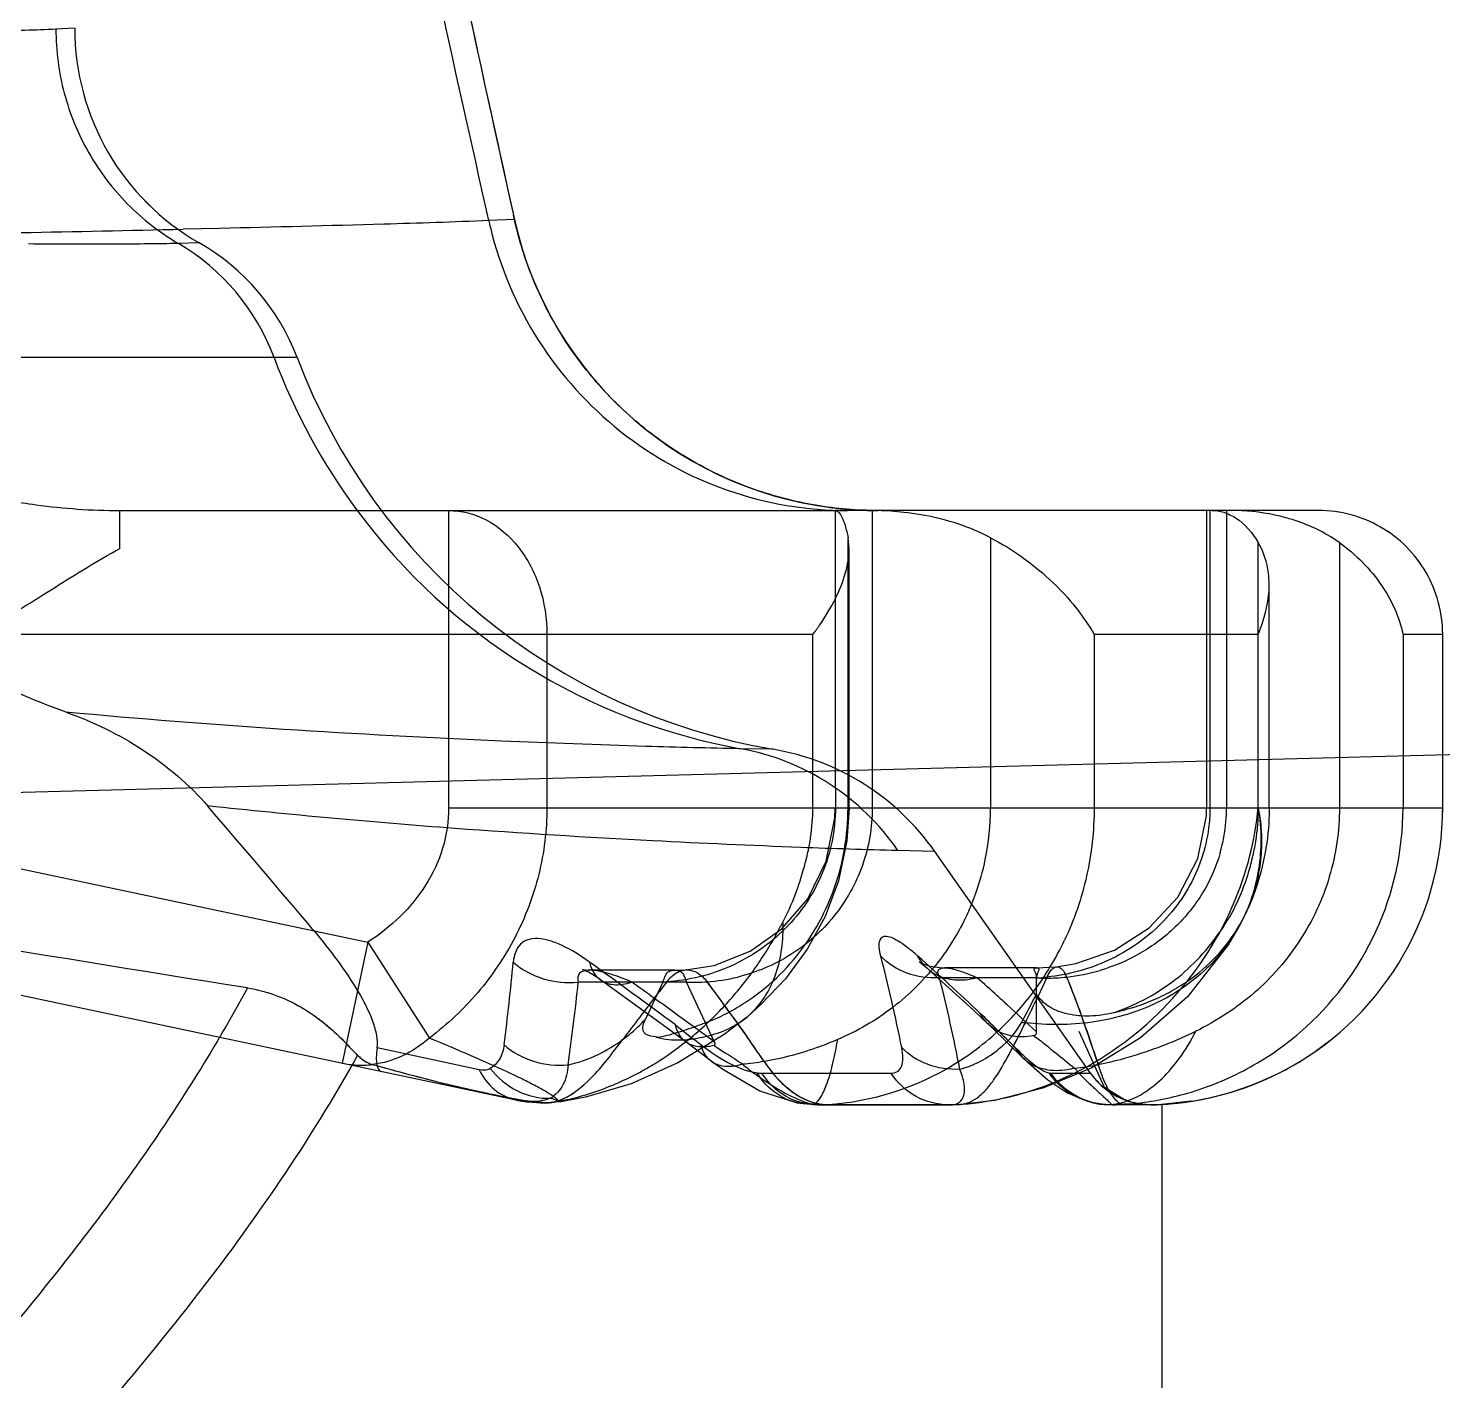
# Model space of a CAD drawing. Header units: millimetres. Extents: x 23075 to 24509, y -21593 to -20579.
# Drawn here: x 23390.93 to 23396.67, y -20872.73 to -20867.24 of the extents above; entities that cross this region are included whole.
import ezdxf

# ---------------------------------------------------------------- set-up
doc = ezdxf.new("R2010")
doc.units = ezdxf.units.MM
doc.header["$LTSCALE"] = 8
doc.layers.add('Cav-cor', color=30, linetype='Continuous')
doc.layers.add('Ru', color=8, linetype='Continuous')

# ---------------------------------------------------------------- blocks, each defined once
blk = doc.blocks.new('20160901.135302')
at = {"layer": 'Cav-cor', "color": 241}
for p, q in [((-1.7154, 41.3338), (-1.7915, 41.33)), ((0.0694, 40.5582), (-0.035, 40.5537)), ((0.0697, 40.5582), (0.0658, 40.5757)), ((-1.2009, 40.5203), (-1.2746, 40.5187)), ((-1.1273, 40.522), (-1.2009, 40.5203)), ((-1.2095, 40.4627), (-1.2946, 40.4608)), ((-0.9061, 39.9978), (-2.4807, 39.9978)), ((-0.8127, 39.9978), (-0.9063, 39.9978)), ((-1.5331, 39.3771), (-1.5331, 39.2221)), ((-1.5331, 39.3771), (-0.4664, 39.3771)), ((-0.4664, 39.3771), (1.3719, 39.3771)), ((-0.1975, 39.3771), (-0.1975, 39.0774)), ((1.3713, 39.3771), (1.3713, 38.3304)), ((1.5458, 39.3771), (1.3719, 39.3771)), ((1.522, 39.3771), (1.522, 38.2426)), ((3.3333, 39.3771), (1.5459, 39.3771)), ((3.3333, 39.3771), (1.5459, 39.3771)), ((2.8792, 39.3771), (2.8792, 38.1711)), ((2.8923, 39.3771), (2.8923, 38.1711)), ((2.9601, 39.3771), (2.9601, 38.1711)), ((1.4237, 38.1711), (1.4237, 39.2667)), ((1.4279, 39.2218), (1.4237, 39.2667)), ((1.4279, 38.1711), (1.4279, 39.2184)), ((2.0025, 39.2667), (2.0025, 38.1711)), ((3.0889, 38.1711), (3.0889, 39.2467)), ((3.4182, 39.2467), (3.4182, 38.1711)), ((-0.1975, 39.0774), (-0.1975, 38.1711)), ((3.1329, 38.1711), (3.1329, 39.075)), ((0.0422, 38.8746), (-2.1333, 38.8746)), ((1.2813, 38.8746), (0.0422, 38.8746)), ((0.2013, 38.8746), (0.2013, 38.7602)), ((1.2813, 38.3649), (1.2813, 38.8746)), ((2.4225, 38.8746), (2.4225, 38.1711)), ((2.8792, 38.8746), (2.4225, 38.8746)), ((3.088, 38.8746), (2.8792, 38.8746)), ((3.6763, 38.8746), (3.6763, 38.1711)), ((3.8372, 38.8746), (3.6763, 38.8746)), ((3.8372, 38.1711), (3.8372, 38.8746)), ((0.2013, 38.7602), (0.2013, 38.1711)), ((1.1196, 38.4083), (0.9872, 38.4106)), ((1.2813, 38.1711), (1.2813, 38.3649)), ((1.3713, 38.3304), (1.3725, 38.1711)), ((-3.5788, 38.2716), (-0.525, 37.626)), ((1.522, 38.2426), (1.522, 38.1711)), ((-0.1975, 38.1711), (1.6146, 38.1711)), ((1.6146, 38.1711), (3.8372, 38.1711)), ((1.7752, 37.9941), (1.6263, 37.9975)), ((2.4077, 37.0941), (1.7754, 37.9941)), ((2.4077, 37.0941), (1.7754, 37.9941)), ((-3.6313, 37.7691), (0.0832, 36.9838)), ((3.0246, 37.7157), (3.0144, 37.6965)), ((-0.525, 37.626), (-0.629, 37.1344)), ((-0.525, 37.626), (-0.2752, 37.2366)), ((0.8798, 37.5314), (1.0262, 37.5885)), ((2.3487, 37.5387), (2.5046, 37.5928)), ((0.7201, 37.5115), (0.3764, 37.5115)), ((0.72, 37.5114), (0.7652, 37.513)), ((0.7652, 37.5129), (0.8798, 37.5314)), ((1.8161, 37.5214), (1.8226, 37.5212)), ((2.1075, 37.5214), (1.817, 37.5214)), ((2.1889, 37.5214), (2.1075, 37.5214)), ((2.1889, 37.5212), (2.2703, 37.5257)), ((2.2703, 37.5257), (2.3487, 37.5387)), ((0.7686, 37.4639), (0.3285, 37.4639)), ((0.6716, 37.4639), (0.6012, 37.3128)), ((0.8823, 37.2197), (0.7686, 37.4639)), ((0.8515, 37.4648), (0.8687, 37.4418)), ((2.1358, 37.481), (1.795, 37.481)), ((2.1889, 37.481), (2.1358, 37.481)), ((2.1889, 37.4173), (2.1889, 37.481)), ((2.1947, 37.4056), (2.2314, 37.4839)), ((2.1889, 37.2612), (2.1889, 37.4173)), ((1.0117, 37.3202), (1.0163, 37.3241)), ((0.9664, 37.3083), (0.986, 37.2808)), ((0.986, 37.2808), (0.994, 37.2696)), ((0.994, 37.2696), (1.0127, 37.2431)), ((1.9957, 37.2902), (1.9934, 37.2924)), ((2.4643, 37.0354), (2.362, 37.2624)), ((-0.6123, 37.213), (-0.5869, 37.1866)), ((0.8684, 37.1423), (0.764, 37.222)), ((0.7655, 37.2209), (0.764, 37.222)), ((0.8798, 37.2066), (0.8921, 37.1985)), ((2.1768, 37.2462), (2.1889, 37.2368)), ((-0.0733, 37.1079), (-0.4878, 37.1967)), ((0.8921, 37.1985), (0.9266, 37.1757)), ((2.1333, 37.1561), (2.1021, 37.198)), ((2.4332, 37.1448), (2.4386, 37.128)), ((-0.5062, 37.1292), (-0.4658, 37.1181)), ((1.0735, 37.0941), (1.5976, 37.0941)), ((2.2469, 37.0941), (2.4077, 37.0941)), ((2.5457, 36.9862), (2.4643, 37.0354)), ((0.1982, 36.973), (0.0834, 36.9838)), ((0.2573, 36.9778), (0.1982, 36.973)), ((0.2472, 36.9818), (0.2162, 36.992)), ((0.2483, 36.9801), (0.2573, 36.9778)), ((1.2882, 36.9697), (1.2925, 36.9727)), ((2.4176, 36.9737), (2.4173, 36.9738)), ((2.4841, 37.0185), (2.4816, 37.0203)), ((2.4891, 37.0152), (2.4841, 37.0185)), ((2.8174, 36.9801), (2.6961, 36.9671)), ((1.2419, 36.9693), (1.2415, 36.9694)), ((1.284, 36.9676), (1.2419, 36.9693)), ((1.284, 36.9675), (1.2882, 36.9697)), ((1.2997, 36.9655), (1.8405, 36.9656)), ((1.3081, 36.9656), (1.2997, 36.9655)), ((1.3382, 36.967), (1.8734, 36.9672)), ((1.3382, 36.967), (1.7107, 36.9671)), ((1.7107, 36.9671), (1.8328, 36.9672)), ((1.8435, 36.9658), (1.8314, 36.9656)), ((1.8328, 36.9672), (1.8445, 36.9672)), ((1.8799, 36.9675), (1.8435, 36.9658)), ((1.8445, 36.9672), (1.8734, 36.9672)), ((1.8734, 36.9673), (1.8795, 36.9675)), ((2.4998, 36.9656), (2.4907, 36.9655)), ((2.6548, 36.9655), (2.4907, 36.9655)), ((2.4934, 36.9668), (2.4978, 36.9658)), ((2.6325, 36.9675), (2.6364, 36.9675)), ((2.6364, 36.9675), (2.6573, 36.9673)), ((2.6635, 36.9656), (2.6538, 36.9655)), ((2.6551, 36.9655), (2.6548, 36.9655)), ((2.6615, 36.9656), (2.6551, 36.9655)), ((2.6587, 36.9673), (2.6674, 36.9673)), ((2.6634, 36.9656), (2.6615, 36.9656)), ((2.6674, 36.9673), (2.6948, 36.9671)), ((2.6687, 36.9673), (2.6948, 36.9671)), ((2.6958, 36.9671), (2.6967, 36.9672)), ((2.6958, 36.9671), (2.6961, 36.9671)), ((2.6961, 36.9671), (2.6967, 36.9672)), ((2.6968, 36.9672), (2.6968, 29.3374)), ((2.6968, 36.9672), (2.6968, 29.3374)), ((2.6968, 36.9672), (2.6968, 29.3374))]:
    blk.add_line(p, q, dxfattribs=at)
for points in [[(1.4279, 38.1711), (1.4193, 38.0364), (1.385, 37.8741), (1.3307, 37.73), (1.258, 37.5974), (1.1692, 37.4771), (1.0699, 37.3722), (1.0163, 37.324)], [(1.0262, 37.5885), (1.1548, 37.6794), (1.2601, 37.8019), (1.3354, 37.9549), (1.37, 38.1304), (1.3713, 38.1711)], [(2.8435, 37.9645), (2.8783, 38.1376), (2.8792, 38.1711)], [(3.1329, 38.1711), (3.1328, 38.1585), (3.1325, 38.1418), (3.1319, 38.125), (3.131, 38.1071), (3.1296, 38.088), (3.1278, 38.0681), (3.1255, 38.0481), (3.1229, 38.0283), (3.1199, 38.0087), (3.1166, 37.9893), (3.1129, 37.97), (3.1089, 37.9509), (3.1046, 37.9321), (3.0999, 37.9136), (3.0951, 37.896), (3.0902, 37.8791), (3.0852, 37.8628), (3.08, 37.847), (3.0747, 37.8316), (3.0692, 37.8165), (3.0633, 37.8011), (3.0572, 37.7858), (3.0511, 37.7712), (3.0456, 37.7587)], [(2.5046, 37.5928), (2.6458, 37.6835), (2.7622, 37.8086), (2.8435, 37.9645)], [(3.0142, 37.6961), (2.9668, 37.6149), (2.801, 37.4037), (2.6112, 37.2377), (2.4136, 37.1159), (2.2144, 37.0326), (2.0188, 36.9834), (1.8799, 36.9675)], [(1.7137, 37.5443), (1.712, 37.5454), (1.7223, 37.5402), (1.7554, 37.5288), (1.8067, 37.5216), (1.8161, 37.5214)], [(0.3464, 37.5147), (0.349, 37.5141), (0.3697, 37.5116), (0.3754, 37.5115)], [(0.4187, 37.4725), (0.4075, 37.4802), (0.3699, 37.5036), (0.349, 37.5138), (0.3464, 37.5147)], [(1.7472, 37.517), (1.7432, 37.5206), (1.7211, 37.5389), (1.7137, 37.5443)], [(1.9957, 37.2902), (1.9326, 37.349), (1.8061, 37.4643), (1.7472, 37.517)], [(0.7655, 37.2209), (0.6845, 37.2803), (0.5083, 37.4082), (0.4187, 37.4724)], [(1.0117, 37.3202), (0.9212, 37.2513), (0.7323, 37.1354), (0.5437, 37.0512), (0.3585, 36.9962), (0.2573, 36.9778)], [(2.1336, 37.1558), (2.0069, 37.2793), (1.9934, 37.2924)], [(2.4173, 36.9738), (2.3973, 36.979), (2.3117, 37.0148), (2.2346, 37.0662), (2.1556, 37.1345), (2.1333, 37.1561)], [(1.2415, 36.9693), (1.2189, 36.9728), (1.0662, 37.0211), (0.915, 37.1084), (0.8681, 37.1425)], [(2.4906, 36.9655), (2.4498, 36.9681), (2.4176, 36.9737)], [(1.2996, 36.9655), (1.272, 36.9664), (1.2419, 36.9693)]]:
    blk.add_lwpolyline(points, dxfattribs=at)
for centre, radius, start, end in [((123.9103, 68.0845), 126.8629, 191.637799, 192.531521), ((123.9103, 68.0845), 126.8629, 191.637799, 192.531521), ((123.6583, 68.0303), 126.6051, 191.636797, 192.524204), ((103.7367, 64.0973), 106.409, 191.726616, 192.782785), ((-0.7112, 41.3346), 1.0041, 180.03991, 240.25471), ((-0.7112, 41.3345), 1.0041, 180.03805, 240.25289), ((1.4396, 40.8821), 1.5105, 192.55508, 193.67786), ((1.5439, 40.8881), 1.5108, 192.61313, 265.36089), ((-9.9682, 438.2302), 397.8065, 271.062733, 271.252225), ((-1.7515, 39.6831), 0.9021, 20.42007, 59.55906), ((-1.6589, 39.6769), 0.9053, 20.76142, 60.22806), ((-1.6589, 39.6769), 0.9053, 20.76142, 60.22806), ((1.4567, 40.8801), 2.5221, 200.47606, 216.57943), ((1.5429, 40.8921), 2.5195, 200.79159, 260.33046), ((1.5429, 40.8921), 2.5195, 200.79159, 260.33046), ((1.4277, 40.8554), 2.4841, 216.52002, 259.78599), ((1.546, 40.8932), 1.5162, 265.30049, 269.99626), ((1.5219, 38.301), 1.0761, 88.73306, 89.99693), ((1.5187, 38.2095), 1.1676, 83.52105, 88.67595), ((3.0094, 38.6421), 0.7312, 65.94246, 73.69691), ((3.3398, 38.8746), 0.4974, 0.00209, 2.46167), ((0.9499, 37.4134), 1.0092, 35.12779, 80.31926), ((0.9499, 37.4134), 1.0092, 35.12779, 80.31926), ((-95.2598, -42.5199), 123.9517, 40.312982, 40.619586), ((0.9721, 38.171), 1.0304, 348.23141, 0.00508), ((2.302, 38.171), 0.6581, 355.11695, 0.00386), ((2.6317, 38.1718), 1.2056, 296.93093, 359.96437), ((2.6317, 38.1718), 1.2056, 296.93093, 359.96437), ((2.4731, 38.1715), 1.2032, 310.67467, 359.98159), ((2.6425, 38.1711), 1.1947, 359.15594, 359.99979), ((2.2987, 38.1717), 0.6614, 343.98776, 355.08307), ((0.9689, 38.1734), 1.034, 340.24282, 348.13756), ((0.9438, 38.1812), 1.0603, 337.8663, 340.30269), ((2.434, 38.0301), 0.6691, 331.97313, 336.06985), ((-0.4757, 38.5503), 1.8393, 331.15965, 332.70966), ((0.4607, 37.6847), 0.6993, 359.50986, 1.77304), ((2.6364, 38.17), 1.2006, 334.77172, 335.50886), ((1.1945, 38.1577), 1.2257, 328.84005, 334.66701), ((-4.9572, 35.8854), 6.7281, 11.2514, 14.49372), ((-7.8063, 26.95), 14.2574, 46.76117, 48.14342), ((-8.1874, 38.2924), 8.2861, 352.48766, 354.82386), ((-16.8443, 13.6344), 29.465, 53.40046, 54.24161), ((0.3752, 37.3578), 0.1538, 86.2598, 89.93157), ((0.731, 37.4831), 0.0265, 45.82088, 60.26312), ((0.7705, 37.4371), 0.0761, 89.88086, 93.98635), ((1.8631, 37.6473), 0.1744, 228.36777, 241.4634), ((1.2094, 38.1488), 1.2083, 324.30721, 328.83835), ((2.2287, 38.2559), 0.7761, 276.07421, 286.32865), ((-7.8831, 38.296), 8.2537, 351.86553, 354.21385), ((-16.6184, 13.4291), 29.5342, 54.24699, 54.4685), ((8.483, 31.3938), 9.8803, 142.08978, 142.46645), ((0.6393, 38.2351), 0.7721, 272.38608, 273.59114), ((0.7997, 38.2118), 0.7488, 267.62373, 273.9602), ((0.8, 38.2069), 0.7439, 273.96946, 283.66189), ((-5.9684, 32.3355), 8.5335, 34.2747, 36.94749), ((-6.235, 32.1417), 8.8631, 35.65762, 36.72695), ((-4.627, 35.8621), 6.6229, 10.85985, 14.14891), ((-7.5426, 26.825), 14.2695, 47.87359, 48.31154), ((1.2193, 38.1419), 1.1962, 323.1415, 324.3002), ((2.1493, 38.2852), 0.8055, 272.82142, 275.84937), ((2.2278, 38.2747), 0.7949, 267.19658, 269.92889), ((2.2276, 38.2642), 0.7845, 269.94089, 276.08551), ((21.8375, 21.1615), 26.7041, 142.51302, 143.00619), ((-16.531, 13.5504), 29.3847, 53.92862, 54.24707), ((-7.46, 26.9165), 14.1462, 47.65057, 47.87325), ((1.2309, 38.1327), 1.1814, 312.60715, 323.15924), ((-4.1145, 40.6454), 7.0825, 331.81984, 332.87292), ((-3.9672, 40.3069), 6.8108, 333.79054, 334.78772), ((-25.6754, 9.0028), 39.5798, 45.42752, 45.71431), ((-7.3686, 27.0164), 14.0108, 46.98758, 47.65119), ((27.3434, 71.7654), 43.5571, 232.32691, 232.5001), ((-16.4324, 13.6858), 29.2172, 53.65689, 53.92859), ((1.2526, 38.11), 1.15, 299.81473, 312.57523), ((2.2758, 38.4), 1.1091, 262.3715, 263.14188), ((-2.7352, 35.4824), 5.4292, 17.83034, 19.721), ((2.4651, 38.1807), 1.2154, 298.37547, 310.67611), ((-5.6984, 32.5212), 8.2058, 34.55237, 35.12963), ((-2.6141, 31.0286), 7.8493, 51.79392, 52.27296), ((2.6265, 38.1792), 1.2143, 298.10833, 308.30724), ((0.454, 38.2045), 1.4559, 224.36111, 224.66663), ((0.2024, 37.9549), 1.1015, 224.6335, 225.68426), ((-10.4503, 19.9384), 20.6533, 56.34585, 56.57449), ((-5.4314, 32.7055), 7.8814, 34.25072, 34.55049), ((-0.5525, 37.4964), 0.37, 258.0776, 266.9599), ((-0.5523, 37.5043), 0.378, 266.99671, 277.006), ((0.0072, 38.1609), 1.2069, 290.19283, 299.32088), ((0.9289, 37.2219), 0.1, 232.76548, 244.80189), ((1.2721, 38.075), 1.11, 271.82594, 299.83993), ((2.2228, 38.295), 1.187, 275.81594, 278.15198), ((2.2333, 38.2058), 1.0972, 278.26564, 280.78067), ((2.6548, 37.2677), 0.302, 215.14355, 235.24165), ((2.6548, 37.2677), 0.302, 215.14355, 269.74537), ((2.6261, 38.1812), 1.2162, 271.24687, 296.96819), ((2.6283, 38.176), 1.2106, 273.23548, 298.10243), ((2.6284, 38.1762), 1.211, 273.23548, 296.97405), ((2.464, 38.184), 1.2188, 286.08294, 298.34767), ((1.2024, 42.9052), 6.0221, 255.87965, 257.72547), ((0.1763, 37.4477), 0.4731, 258.0623, 278.70665), ((0.1962, 37.1261), 0.153, 279.37224, 289.4515), ((1.3914, 37.3834), 0.4303, 248.54343, 250.29714), ((1.3534, 37.2177), 0.2525, 245.50536, 254.65094), ((1.3512, 37.2105), 0.2449, 254.70678, 256.13157), ((1.3398, 37.1638), 0.1969, 256.09174, 262.88959), ((2.4815, 37.2559), 0.2893, 257.23835, 272.30267), ((2.6554, 37.2687), 0.3032, 235.25038, 269.74537), ((2.4628, 38.1886), 1.2235, 271.73504, 275.70633), ((2.5899, 37.0673), 0.1146, 222.36033, 224.85564), ((2.5793, 37.0566), 0.0995, 224.81963, 229.07803), ((2.4608, 37.2506), 0.2857, 279.91207, 283.28735), ((2.4582, 37.261), 0.2964, 283.31461, 288.72115), ((2.4623, 38.1937), 1.2286, 275.70693, 280.81051), ((2.4636, 38.1873), 1.2221, 280.80631, 286.05855), ((1.3086, 37.1191), 0.1535, 266.8839, 269.78567), ((1.3381, 37.1509), 0.1839, 262.91556, 270.02208), ((1.8036, 38.1256), 1.1605, 271.82221, 273.45142), ((1.8046, 38.1022), 1.1371, 273.47056, 274.26279), ((2.4619, 37.2442), 0.2792, 276.48214, 279.90931), ((2.5148, 12.1781), 24.7896, 89.72799, 89.9342), ((2.6275, 38.1857), 1.2205, 271.24696, 273.25308)]:
    blk.add_arc(centre, radius, start, end, dxfattribs=at)
at = {"layer": 'Cav-cor', "color": 241, "extrusion": (0, 0, -1)}
blk.add_ellipse((-2.447, 38.0323), major_axis=(-8.1949, 1.3679), ratio=0.042643, start_param=4.529529, end_param=4.848971, dxfattribs=at)
at = {"layer": 'Cav-cor', "color": 241}
for points, knots in [([(-1.7915, 41.33), (-1.8753, 41.3255), (-2.0864, 41.3228), (-2.2973, 41.3243), (-2.4243, 41.326)], [0, 0, 0, 0, 0.397867, 1, 1, 1, 1]), ([(-1.7915, 41.33), (-1.7914, 41.2428), (-1.7685, 41.0675), (-1.6681, 40.823), (-1.5086, 40.6128), (-1.3694, 40.5047), (-1.2944, 40.4609)], [0, 0, 0, 0, 0.25053, 0.500821, 0.750672, 1, 1, 1, 1]), ([(-0.0347, 40.5538), (-0.1768, 40.5472), (-0.541, 40.536), (-0.9052, 40.527), (-1.1273, 40.522)], [0, 0, 0, 0, 0.390184, 1, 1, 1, 1]), ([(1.5459, 39.3771), (1.4608, 39.3771), (1.29, 39.3915), (1.0418, 39.4557), (0.8076, 39.5608), (0.5945, 39.7036), (0.4087, 39.8803), (0.2554, 40.0854), (0.1391, 40.3127), (0.0881, 40.4756), (0.0697, 40.5582)], [0, 0, 0, 0, 0.125096, 0.250676, 0.375233, 0.500771, 0.62619, 0.750475, 0.875516, 1, 1, 1, 1]), ([(-0.028, 40.5249), (0.0112, 40.3636), (0.1439, 40.0519), (0.4828, 39.6768), (0.9243, 39.4333), (1.2566, 39.3771), (1.4213, 39.3771)], [0, 0, 0, 0, 0.251109, 0.501426, 0.75095, 1, 1, 1, 1]), ([(-1.2944, 40.4609), (-1.377, 40.4589), (-1.5799, 40.4574), (-1.7829, 40.458), (-1.9033, 40.4587)], [0, 0, 0, 0, 0.406795, 1, 1, 1, 1]), ([(-1.9829, 39.4174), (-1.946, 39.4111), (-1.7972, 39.388), (-1.6463, 39.3771), (-1.5331, 39.3771)], [0, 0, 0, 0, 0.248588, 1, 1, 1, 1]), ([(-0.1975, 39.3771), (-0.145, 39.3771), (-0.0348, 39.3483), (0.0967, 39.2325), (0.1819, 39.0668), (0.2013, 38.9395), (0.2013, 38.8746)], [0, 0, 0, 0, 0.222943, 0.46261, 0.724107, 1, 1, 1, 1]), ([(1.3725, 39.3771), (1.3775, 39.3771), (1.3891, 39.3688), (1.4011, 39.3472), (1.4137, 39.312), (1.4203, 39.2836), (1.4237, 39.2667)], [0, 0, 0, 0, 0.11727, 0.30442, 0.591057, 1, 1, 1, 1]), ([(2.0025, 39.2667), (1.975, 39.2812), (1.8631, 39.3319), (1.7415, 39.3594), (1.6505, 39.3697)], [0, 0, 0, 0, 0.253198, 1, 1, 1, 1]), ([(2.8997, 39.3771), (2.9161, 39.3771), (2.9504, 39.3719), (3.023, 39.3369), (3.0655, 39.2857), (3.0889, 39.2467)], [0, 0, 0, 0, 0.205585, 0.428253, 1, 1, 1, 1]), ([(3.2147, 39.3439), (3.1953, 39.3496), (3.1176, 39.3691), (3.0371, 39.3771), (2.9773, 39.3771)], [0, 0, 0, 0, 0.252662, 1, 1, 1, 1]), ([(3.8372, 38.8746), (3.8372, 38.9191), (3.8254, 39.0068), (3.7743, 39.1291), (3.6938, 39.234), (3.5881, 39.3147), (3.4653, 39.3655), (3.3774, 39.3771), (3.3333, 39.3771)], [0, 0, 0, 0, 0.169428, 0.33196, 0.499404, 0.666947, 0.832202, 1, 1, 1, 1]), ([(3.4182, 39.2467), (3.4094, 39.253), (3.3741, 39.2767), (3.3364, 39.2968), (3.3075, 39.3098)], [0, 0, 0, 0, 0.255169, 1, 1, 1, 1]), ([(-2.0674, 38.905), (-1.9725, 38.9522), (-1.7981, 39.0648), (-1.6219, 39.1737), (-1.5331, 39.2221)], [0, 0, 0, 0, 0.51147, 1, 1, 1, 1]), ([(1.3726, 39.0203), (1.3894, 39.0541), (1.4159, 39.1195), (1.428, 39.1896), (1.4279, 39.2222)], [0, 0, 0, 0, 0.536748, 1, 1, 1, 1]), ([(2.0025, 39.2667), (2.0946, 39.2182), (2.2537, 39.1037), (2.3779, 38.9519), (2.4225, 38.8746)], [0, 0, 0, 0, 0.538505, 1, 1, 1, 1]), ([(3.1329, 39.0777), (3.1329, 39.0928), (3.1296, 39.1512), (3.1114, 39.2094), (3.0889, 39.2467)], [0, 0, 0, 0, 0.25735, 1, 1, 1, 1]), ([(3.4182, 39.2467), (3.4849, 39.1992), (3.5959, 39.088), (3.6608, 38.9445), (3.6763, 38.8746)], [0, 0, 0, 0, 0.533193, 1, 1, 1, 1]), ([(3.088, 38.8746), (3.0953, 38.8915), (3.12, 38.9565), (3.1331, 39.0265), (3.1329, 39.0777)], [0, 0, 0, 0, 0.264103, 1, 1, 1, 1]), ([(1.2813, 38.8746), (1.2904, 38.8866), (1.3241, 38.9331), (1.3539, 38.9824), (1.3726, 39.0203)], [0, 0, 0, 0, 0.263219, 1, 1, 1, 1]), ([(0.9872, 38.4107), (0.8591, 38.4129), (0.5356, 38.4214), (-0.3779, 38.4551), (-1.1629, 38.5036), (-1.7508, 38.5591)], [0, 0, 0, 0, 0.140112, 0.354027, 1, 1, 1, 1]), ([(-1.7501, 38.5588), (-1.6407, 38.5196), (-1.4297, 38.4176), (-1.2499, 38.265), (-1.1744, 38.1769)], [0, 0, 0, 0, 0.500243, 1, 1, 1, 1]), ([(1.6263, 37.9975), (1.5526, 38.1042), (1.3621, 38.2902), (1.1142, 38.3878), (0.9872, 38.4107)], [0, 0, 0, 0, 0.50113, 1, 1, 1, 1]), ([(1.6263, 37.9975), (1.4948, 38.0005), (1.163, 38.0115), (0.5635, 38.0385), (-0.2397, 38.0876), (-0.8415, 38.1425), (-1.1756, 38.1783)], [0, 0, 0, 0, 0.140518, 0.354558, 0.64112, 1, 1, 1, 1]), ([(-0.1975, 38.1711), (-0.1975, 38.116), (-0.2142, 38.0051), (-0.3078, 37.8035), (-0.4327, 37.6853), (-0.525, 37.626)], [0, 0, 0, 0, 0.250472, 0.501122, 1, 1, 1, 1]), ([(0.2013, 38.1711), (0.2013, 38.0802), (0.179, 37.8979), (0.0816, 37.6414), (-0.0713, 37.4153), (-0.2037, 37.2909), (-0.2752, 37.2366)], [0, 0, 0, 0, 0.251383, 0.502126, 0.751733, 1, 1, 1, 1]), ([(0.6496, 37.2397), (0.6767, 37.2435), (0.7298, 37.258), (0.8066, 37.2843), (0.8826, 37.312), (0.9546, 37.3477), (1.0229, 37.3905), (1.1095, 37.4551), (1.246, 37.5899), (1.3858, 37.8351), (1.4236, 38.0589), (1.4237, 38.1711)], [0, 0, 0, 0, 0.062306, 0.125027, 0.185753, 0.246651, 0.308161, 0.369619, 0.493114, 0.743927, 1, 1, 1, 1]), ([(1.3725, 38.1711), (1.3725, 38.0807), (1.3358, 37.8983), (1.1813, 37.6691), (0.9548, 37.5135), (0.7767, 37.4701), (0.6877, 37.4645)], [0, 0, 0, 0, 0.25156, 0.502241, 0.751627, 1, 1, 1, 1]), ([(1.522, 38.1711), (1.522, 38.092), (1.4947, 37.9329), (1.3772, 37.7231), (1.1984, 37.5643), (1.0514, 37.5025), (0.9757, 37.4841)], [0, 0, 0, 0, 0.251735, 0.502465, 0.751784, 1, 1, 1, 1]), ([(1.1589, 37.7069), (1.1779, 37.7425), (1.2112, 37.8164), (1.2415, 37.9127), (1.2619, 37.9908), (1.2759, 38.0702), (1.2812, 38.1308), (1.2813, 38.1711)], [0, 0, 0, 0, 0.250113, 0.500222, 0.625093, 0.750082, 1, 1, 1, 1]), ([(2.8923, 38.1711), (2.8923, 38.0841), (2.856, 37.9083), (2.7051, 37.6888), (2.4873, 37.5386), (2.3171, 37.4927), (2.2314, 37.4839)], [0, 0, 0, 0, 0.251262, 0.501771, 0.751253, 1, 1, 1, 1]), ([(2.4225, 38.1711), (2.4225, 38.0784), (2.4022, 37.8931), (2.3417, 37.7166), (2.3023, 37.6333)], [0, 0, 0, 0, 0.501282, 1, 1, 1, 1]), ([(2.5, 37.3392), (2.5849, 37.3675), (2.7068, 37.4311), (2.8425, 37.5503), (2.9287, 37.6559), (3.0009, 37.7721), (3.0419, 37.879), (3.0657, 37.9671), (3.0845, 38.0566), (3.0891, 38.1254), (3.0889, 38.1711)], [0, 0, 0, 0, 0.247024, 0.371517, 0.496741, 0.621915, 0.747729, 0.810908, 0.873895, 1, 1, 1, 1]), ([(3.4182, 38.1711), (3.4183, 38.0766), (3.3968, 37.9338), (3.3302, 37.7561), (3.237, 37.5909), (3.1123, 37.4447), (2.9596, 37.3323), (2.8776, 37.2846), (2.835, 37.2638)], [0, 0, 0, 0, 0.249755, 0.374984, 0.500076, 0.749741, 0.874893, 1, 1, 1, 1]), ([(2.9284, 37.6584), (2.9504, 37.6983), (3.0294, 37.8598), (3.0761, 38.0375), (3.0886, 38.171)], [0, 0, 0, 0, 0.253595, 1, 1, 1, 1]), ([(3.0894, 38.1656), (3.1021, 38.0852), (3.1036, 37.9217), (3.0517, 37.7662), (3.0144, 37.6965)], [0, 0, 0, 0, 0.507513, 1, 1, 1, 1]), ([(3.0456, 37.7587), (3.0596, 37.7901), (3.0827, 37.8555), (3.0987, 37.9406), (3.1036, 38.0099), (3.1031, 38.0625), (3.0995, 38.1147), (3.0941, 38.1493), (3.0894, 38.1656)], [0, 0, 0, 0, 0.248223, 0.497832, 0.622939, 0.7486, 0.87742, 1, 1, 1, 1]), ([(2.9345, 37.9893), (2.9181, 37.9321), (2.8697, 37.8219), (2.757, 37.6818), (2.6135, 37.5744), (2.5035, 37.5277), (2.4469, 37.5111)], [0, 0, 0, 0, 0.250792, 0.50117, 0.750953, 1, 1, 1, 1]), ([(1.9259, 37.7817), (1.9173, 37.7606), (1.8803, 37.6774), (1.8314, 37.5996), (1.7898, 37.5456)], [0, 0, 0, 0, 0.251051, 1, 1, 1, 1]), ([(-0.4878, 37.1966), (-0.4854, 37.2128), (-0.488, 37.2498), (-0.5114, 37.3291), (-0.5654, 37.4326), (-0.6478, 37.5544), (-0.7109, 37.6334), (-0.7439, 37.6723)], [0, 0, 0, 0, 0.089779, 0.198221, 0.449669, 0.721806, 1, 1, 1, 1]), ([(0.9311, 37.3768), (0.9707, 37.42), (1.0452, 37.5113), (1.1071, 37.6115), (1.1355, 37.663)], [0, 0, 0, 0, 0.498866, 1, 1, 1, 1]), ([(1.0165, 37.3242), (1.0627, 37.3634), (1.139, 37.4765), (1.1594, 37.6089), (1.16, 37.6787)], [0, 0, 0, 0, 0.464709, 1, 1, 1, 1]), ([(3.0142, 37.6961), (2.9766, 37.6261), (2.8749, 37.496), (2.6637, 37.3592), (2.4116, 37.2884), (2.233, 37.2881), (2.1433, 37.2988)], [0, 0, 0, 0, 0.235314, 0.478038, 0.732764, 1, 1, 1, 1]), ([(2.5049, 37.3401), (2.5331, 37.3479), (2.5893, 37.3618), (2.6699, 37.3923), (2.7452, 37.4307), (2.8377, 37.4899), (2.9383, 37.5806), (2.9999, 37.6691), (3.0246, 37.7157)], [0, 0, 0, 0, 0.132976, 0.262398, 0.390426, 0.515717, 0.760489, 1, 1, 1, 1]), ([(0.3741, 37.5449), (0.3383, 37.5706), (0.2852, 37.6044), (0.2123, 37.633), (0.1659, 37.6419), (0.125, 37.6382), (0.0794, 37.6117), (0.0673, 37.5708), (0.0649, 37.5449)], [0, 0, 0, 0, 0.34266, 0.485187, 0.606004, 0.707222, 0.797643, 1, 1, 1, 1]), ([(1.5568, 37.5692), (1.5537, 37.5811), (1.5498, 37.6016), (1.5494, 37.6288), (1.5606, 37.6485), (1.5828, 37.6514), (1.6072, 37.6427), (1.6369, 37.6258), (1.6711, 37.6006), (1.6947, 37.5804), (1.7072, 37.5692)], [0, 0, 0, 0, 0.146132, 0.249417, 0.320826, 0.392539, 0.492943, 0.629021, 0.79933, 1, 1, 1, 1]), ([(2.2407, 37.0493), (2.3855, 37.1061), (2.6556, 37.2743), (2.8533, 37.5225), (2.9284, 37.6584)], [0, 0, 0, 0, 0.50053, 1, 1, 1, 1]), ([(1.7898, 37.5456), (1.7366, 37.4766), (1.6128, 37.3523), (1.4611, 37.2638), (1.3816, 37.2305)], [0, 0, 0, 0, 0.502681, 1, 1, 1, 1]), ([(1.795, 37.481), (1.7503, 37.4782), (1.6615, 37.4896), (1.5853, 37.5383), (1.5568, 37.5692)], [0, 0, 0, 0, 0.515859, 1, 1, 1, 1]), ([(0.0649, 37.5449), (0.0994, 37.514), (0.1848, 37.4675), (0.2811, 37.4587), (0.3285, 37.4639)], [0, 0, 0, 0, 0.492533, 1, 1, 1, 1]), ([(0.3752, 37.5115), (0.3671, 37.5115), (0.3526, 37.5104), (0.3333, 37.5013), (0.3248, 37.4831), (0.3268, 37.4704), (0.3285, 37.4639)], [0, 0, 0, 0, 0.303175, 0.538894, 0.750034, 1, 1, 1, 1]), ([(0.3741, 37.5449), (0.3774, 37.5301), (0.3876, 37.5025), (0.4075, 37.4804), (0.4187, 37.4725)], [0, 0, 0, 0, 0.524177, 1, 1, 1, 1]), ([(0.5454, 37.4639), (0.5177, 37.4758), (0.4656, 37.4957), (0.4109, 37.5096), (0.3852, 37.5112)], [0, 0, 0, 0, 0.539863, 1, 1, 1, 1]), ([(0.6716, 37.4639), (0.6747, 37.4706), (0.6794, 37.4827), (0.6866, 37.5001), (0.7017, 37.5104), (0.7137, 37.5116), (0.7201, 37.5116)], [0, 0, 0, 0, 0.29925, 0.52803, 0.741506, 1, 1, 1, 1]), ([(0.6877, 37.4645), (0.6981, 37.4779), (0.7205, 37.5005), (0.7511, 37.512), (0.7652, 37.513)], [0, 0, 0, 0, 0.544785, 1, 1, 1, 1]), ([(0.7201, 37.5116), (0.7223, 37.5116), (0.7305, 37.5112), (0.7389, 37.5092), (0.7442, 37.5062)], [0, 0, 0, 0, 0.26745, 1, 1, 1, 1]), ([(0.7276, 37.5008), (0.7306, 37.5026), (0.7423, 37.5087), (0.7554, 37.5123), (0.7652, 37.5129)], [0, 0, 0, 0, 0.262656, 1, 1, 1, 1]), ([(0.7495, 37.5022), (0.7508, 37.501), (0.7557, 37.4951), (0.7586, 37.4879), (0.7608, 37.4824)], [0, 0, 0, 0, 0.227316, 1, 1, 1, 1]), ([(0.7707, 37.5131), (0.7853, 37.5131), (0.8178, 37.5027), (0.8409, 37.4789), (0.8515, 37.4648)], [0, 0, 0, 0, 0.453074, 1, 1, 1, 1]), ([(1.8876, 37.4711), (1.8779, 37.4706), (1.8409, 37.471), (1.8038, 37.4811), (1.7798, 37.4941)], [0, 0, 0, 0, 0.262267, 1, 1, 1, 1]), ([(1.795, 37.481), (1.7904, 37.4902), (1.7835, 37.5083), (1.8012, 37.521), (1.8107, 37.5214), (1.816, 37.5214)], [0, 0, 0, 0, 0.524194, 0.729124, 1, 1, 1, 1]), ([(1.8226, 37.5212), (1.8419, 37.5198), (1.8847, 37.5075), (1.9253, 37.491), (1.9478, 37.481)], [0, 0, 0, 0, 0.441525, 1, 1, 1, 1]), ([(2.1889, 37.481), (2.1889, 37.487), (2.187, 37.4954), (2.1828, 37.5051), (2.1804, 37.5106), (2.1788, 37.5154), (2.1813, 37.5208), (2.1861, 37.5215), (2.1889, 37.5215)], [0, 0, 0, 0, 0.370134, 0.526668, 0.655622, 0.750687, 0.824154, 1, 1, 1, 1]), ([(2.1889, 37.5215), (2.1899, 37.5215), (2.1934, 37.5213), (2.1975, 37.5193), (2.1983, 37.5169)], [0, 0, 0, 0, 0.291296, 1, 1, 1, 1]), ([(2.1922, 37.4979), (2.1917, 37.4967), (2.1899, 37.4912), (2.1889, 37.4855), (2.1889, 37.481)], [0, 0, 0, 0, 0.233067, 1, 1, 1, 1]), ([(2.1983, 37.5169), (2.199, 37.5144), (2.1962, 37.5075), (2.1936, 37.5018), (2.1922, 37.4979)], [0, 0, 0, 0, 0.390933, 1, 1, 1, 1]), ([(2.2314, 37.4839), (2.2364, 37.4946), (2.2455, 37.5119), (2.2626, 37.5249), (2.2703, 37.5257)], [0, 0, 0, 0, 0.606472, 1, 1, 1, 1]), ([(2.2314, 37.4839), (2.2329, 37.4872), (2.2386, 37.4984), (2.2455, 37.5091), (2.2518, 37.5154)], [0, 0, 0, 0, 0.290834, 1, 1, 1, 1]), ([(2.2518, 37.5154), (2.2533, 37.5169), (2.2585, 37.5217), (2.2653, 37.5252), (2.2703, 37.5257)], [0, 0, 0, 0, 0.288171, 1, 1, 1, 1]), ([(2.2703, 37.5257), (2.2722, 37.5259), (2.2809, 37.5257), (2.2885, 37.52), (2.2929, 37.5151)], [0, 0, 0, 0, 0.224902, 1, 1, 1, 1]), ([(2.2703, 37.5257), (2.2722, 37.5259), (2.2809, 37.5257), (2.2885, 37.52), (2.2929, 37.5151)], [0, 0, 0, 0, 0.224909, 1, 1, 1, 1]), ([(2.2929, 37.5151), (2.2946, 37.5132), (2.302, 37.5038), (2.3073, 37.4929), (2.3108, 37.4841)], [0, 0, 0, 0, 0.209215, 1, 1, 1, 1]), ([(-1.0141, 37.4399), (-1.1412, 37.2051), (-1.4287, 36.7462), (-1.929, 36.0976), (-2.4823, 35.4732), (-3.075, 34.8672), (-3.7045, 34.2815), (-4.5939, 33.5224), (-5.2985, 32.9893), (-5.7816, 32.6471)], [0, 0, 0, 0, 0.117629, 0.237945, 0.36053, 0.484972, 0.611208, 0.739188, 1, 1, 1, 1]), ([(-1.0141, 37.4399), (-0.9327, 37.427), (-0.7823, 37.3697), (-0.663, 37.2662), (-0.6123, 37.213)], [0, 0, 0, 0, 0.52861, 1, 1, 1, 1]), ([(0.4531, 37.4566), (0.4565, 37.4557), (0.4708, 37.4528), (0.4856, 37.4524), (0.4967, 37.4533)], [0, 0, 0, 0, 0.239641, 1, 1, 1, 1]), ([(0.4967, 37.4533), (0.5007, 37.4536), (0.5172, 37.4555), (0.5334, 37.4598), (0.5454, 37.4639)], [0, 0, 0, 0, 0.237948, 1, 1, 1, 1]), ([(0.7608, 37.4824), (0.7614, 37.481), (0.7639, 37.4748), (0.7664, 37.4686), (0.7686, 37.4639)], [0, 0, 0, 0, 0.227161, 1, 1, 1, 1]), ([(1.9478, 37.481), (1.9428, 37.4796), (1.923, 37.4747), (1.9027, 37.4718), (1.8876, 37.4711)], [0, 0, 0, 0, 0.255834, 1, 1, 1, 1]), ([(2.3108, 37.4841), (2.3165, 37.4702), (2.3389, 37.414), (2.3601, 37.3573), (2.3755, 37.3144)], [0, 0, 0, 0, 0.24822, 1, 1, 1, 1]), ([(2.3108, 37.4841), (2.3226, 37.4552), (2.3686, 37.3378), (2.4097, 37.2184), (2.4386, 37.128)], [0, 0, 0, 0, 0.247589, 1, 1, 1, 1]), ([(0.7631, 37.2199), (0.778, 37.2317), (0.8371, 37.2806), (0.8921, 37.3343), (0.9311, 37.3768)], [0, 0, 0, 0, 0.247975, 1, 1, 1, 1]), ([(2.1947, 37.4056), (2.1935, 37.4073), (2.1907, 37.4103), (2.1901, 37.4145), (2.1889, 37.416)], [0, 0, 0, 0, 0.518705, 1, 1, 1, 1]), ([(2.5, 37.3392), (2.4692, 37.3309), (2.4074, 37.3227), (2.3196, 37.3295), (2.2446, 37.355), (2.2079, 37.3881), (2.1947, 37.4056)], [0, 0, 0, 0, 0.291293, 0.562407, 0.799547, 1, 1, 1, 1]), ([(-0.7383, 37.3242), (-0.7261, 37.3154), (-0.6815, 37.2814), (-0.6406, 37.2427), (-0.6123, 37.213)], [0, 0, 0, 0, 0.268677, 1, 1, 1, 1]), ([(0.645, 37.2407), (0.6774, 37.2311), (0.7471, 37.2253), (0.8464, 37.2401), (0.9374, 37.2699), (0.9895, 37.3021), (1.012, 37.3204)], [0, 0, 0, 0, 0.262691, 0.531101, 0.775356, 1, 1, 1, 1]), ([(0.5089, 37.2302), (0.5177, 37.2366), (0.5505, 37.2617), (0.581, 37.2901), (0.6012, 37.3128)], [0, 0, 0, 0, 0.264074, 1, 1, 1, 1]), ([(0.6496, 37.2397), (0.6382, 37.2429), (0.6211, 37.243), (0.6013, 37.2517), (0.5901, 37.2658), (0.5905, 37.2889), (0.5974, 37.3045), (0.6012, 37.3127)], [0, 0, 0, 0, 0.310435, 0.441059, 0.551538, 0.761778, 1, 1, 1, 1]), ([(0.764, 37.222), (0.7539, 37.2298), (0.7359, 37.2505), (0.7264, 37.276), (0.7232, 37.2895)], [0, 0, 0, 0, 0.478091, 1, 1, 1, 1]), ([(1.8773, 37.1099), (1.9355, 37.1254), (2.0328, 37.1778), (2.1064, 37.2594), (2.1285, 37.3007)], [0, 0, 0, 0, 0.561892, 1, 1, 1, 1]), ([(1.8799, 36.9675), (1.8928, 36.9683), (1.9199, 36.9751), (1.9571, 36.9988), (1.9917, 37.0341), (2.0365, 37.0955), (2.0865, 37.1853), (2.1243, 37.2603), (2.1433, 37.2988)], [0, 0, 0, 0, 0.088802, 0.186451, 0.298347, 0.424779, 0.705908, 1, 1, 1, 1]), ([(2.131, 37.2415), (2.1058, 37.2412), (2.0563, 37.2483), (2.013, 37.2741), (1.9957, 37.2902)], [0, 0, 0, 0, 0.516501, 1, 1, 1, 1]), ([(2.1768, 37.2462), (2.1807, 37.247), (2.1878, 37.2508), (2.1889, 37.2583), (2.1889, 37.2612)], [0, 0, 0, 0, 0.570612, 1, 1, 1, 1]), ([(2.835, 37.2638), (2.8113, 37.2523), (2.7638, 37.2297), (2.6905, 37.2002), (2.616, 37.1747), (2.5659, 37.1592), (2.5407, 37.1521)], [0, 0, 0, 0, 0.250388, 0.50081, 0.750905, 1, 1, 1, 1]), ([(2.7444, 37.1231), (2.7528, 37.1334), (2.7867, 37.1777), (2.8155, 37.2259), (2.835, 37.2638)], [0, 0, 0, 0, 0.237022, 1, 1, 1, 1]), ([(-0.6123, 37.213), (-0.6082, 37.2087), (-0.5933, 37.1931), (-0.5783, 37.1777), (-0.5671, 37.1668)], [0, 0, 0, 0, 0.275931, 1, 1, 1, 1]), ([(-0.2752, 37.2366), (-0.3081, 37.2076), (-0.3805, 37.1591), (-0.4645, 37.1343), (-0.5062, 37.1292)], [0, 0, 0, 0, 0.510525, 1, 1, 1, 1]), ([(-0.2752, 37.2366), (-0.219, 37.2134), (-0.1139, 37.1692), (0.0117, 37.1136), (0.0995, 37.072), (0.1544, 37.0445), (0.1991, 37.0194), (0.2255, 37.0033), (0.2355, 36.9946)], [0, 0, 0, 0, 0.322102, 0.604454, 0.727948, 0.837259, 0.929465, 1, 1, 1, 1]), ([(0.0276, 37.2091), (0.025, 37.189), (0.0146, 37.1511), (-0.013, 37.1221), (-0.0283, 37.1128)], [0, 0, 0, 0, 0.530579, 1, 1, 1, 1]), ([(0.0276, 37.2091), (0.0619, 37.1789), (0.146, 37.1332), (0.2409, 37.1236), (0.2875, 37.1281)], [0, 0, 0, 0, 0.493831, 1, 1, 1, 1]), ([(0.2472, 36.9818), (0.2984, 36.9999), (0.3693, 37.0568), (0.4475, 37.1489), (0.4881, 37.2026), (0.5089, 37.2302)], [0, 0, 0, 0, 0.447361, 0.715725, 1, 1, 1, 1]), ([(0.2875, 37.1281), (0.3299, 37.1358), (0.4076, 37.165), (0.4777, 37.2074), (0.5089, 37.2302)], [0, 0, 0, 0, 0.527427, 1, 1, 1, 1]), ([(0.5982, 37.1086), (0.6125, 37.1167), (0.6697, 37.1504), (0.724, 37.1889), (0.7631, 37.2199)], [0, 0, 0, 0, 0.24825, 1, 1, 1, 1]), ([(0.8798, 37.2066), (0.8723, 37.2046), (0.8446, 37.1988), (0.8149, 37.1996), (0.7953, 37.2058)], [0, 0, 0, 0, 0.274614, 1, 1, 1, 1]), ([(0.8276, 37.2092), (0.8667, 37.1791), (0.9376, 37.1312), (1.0191, 37.1001), (1.0547, 37.0954)], [0, 0, 0, 0, 0.578578, 1, 1, 1, 1]), ([(0.8681, 37.1425), (0.8631, 37.1463), (0.8437, 37.1644), (0.8322, 37.1897), (0.8276, 37.2092)], [0, 0, 0, 0, 0.238241, 1, 1, 1, 1]), ([(0.8798, 37.2066), (0.8812, 37.207), (0.8837, 37.2084), (0.8849, 37.2138), (0.8834, 37.2174), (0.8823, 37.2197)], [0, 0, 0, 0, 0.274605, 0.499366, 1, 1, 1, 1]), ([(1.3816, 37.2305), (1.3572, 37.2202), (1.2607, 37.1816), (1.1596, 37.154), (1.0832, 37.1412)], [0, 0, 0, 0, 0.255202, 1, 1, 1, 1]), ([(1.2925, 36.9727), (1.3029, 36.9807), (1.3217, 37.009), (1.3437, 37.0639), (1.3645, 37.1402), (1.376, 37.1982), (1.3816, 37.2305)], [0, 0, 0, 0, 0.143081, 0.357088, 0.644179, 1, 1, 1, 1]), ([(-0.5671, 37.1668), (-0.762, 36.8183), (-1.1071, 36.3169), (-1.6277, 35.6892), (-2.0497, 35.2229), (-2.4946, 34.7661), (-3.1198, 34.1681), (-3.6136, 33.741), (-3.9524, 33.4644)], [0, 0, 0, 0, 0.237607, 0.360388, 0.485283, 0.611774, 0.739757, 1, 1, 1, 1]), ([(-0.5671, 37.1668), (-0.5647, 37.1644), (-0.5553, 37.1557), (-0.545, 37.1478), (-0.5369, 37.1429)], [0, 0, 0, 0, 0.263358, 1, 1, 1, 1]), ([(-0.5671, 37.1668), (-0.5624, 37.1621), (-0.5445, 37.1462), (-0.523, 37.1338), (-0.5062, 37.1292)], [0, 0, 0, 0, 0.277092, 1, 1, 1, 1]), ([(-0.4878, 37.1966), (-0.4897, 37.1836), (-0.4916, 37.1601), (-0.4902, 37.1289), (-0.4821, 37.1033), (-0.4717, 37.1011)], [0, 0, 0, 0, 0.390134, 0.683761, 1, 1, 1, 1]), ([(1.5976, 37.0941), (1.6068, 37.0941), (1.6256, 37.0977), (1.6443, 37.1224), (1.6479, 37.1577), (1.6445, 37.1835), (1.6416, 37.1981)], [0, 0, 0, 0, 0.209446, 0.406734, 0.660124, 1, 1, 1, 1]), ([(1.8773, 37.1099), (1.8332, 37.1078), (1.7457, 37.1201), (1.6703, 37.1678), (1.6416, 37.1981)], [0, 0, 0, 0, 0.514528, 1, 1, 1, 1]), ([(2.1021, 37.198), (2.1288, 37.1717), (2.1651, 37.1374), (2.2133, 37.1051), (2.2324, 37.0967), (2.2405, 37.0949)], [0, 0, 0, 0, 0.645746, 0.855843, 1, 1, 1, 1]), ([(2.2258, 37.1082), (2.2169, 37.11), (2.1832, 37.119), (2.152, 37.1377), (2.1336, 37.1558)], [0, 0, 0, 0, 0.259262, 1, 1, 1, 1]), ([(2.2407, 37.1965), (2.2494, 37.1896), (2.2837, 37.1624), (2.3178, 37.1349), (2.343, 37.1141)], [0, 0, 0, 0, 0.253217, 1, 1, 1, 1]), ([(-0.5369, 37.1429), (-0.5344, 37.1413), (-0.5247, 37.1357), (-0.5142, 37.1314), (-0.5062, 37.1292)], [0, 0, 0, 0, 0.262042, 1, 1, 1, 1]), ([(-0.5062, 37.1292), (-0.4475, 37.113), (-0.3346, 37.0818), (-0.1673, 37.0401), (-0.0012, 37.0039), (0.1107, 36.9821), (0.1687, 36.9746)], [0, 0, 0, 0, 0.263894, 0.506965, 0.746642, 1, 1, 1, 1]), ([(-0.4658, 37.1181), (-0.4486, 37.1133), (-0.3823, 37.0951), (-0.316, 37.0775), (-0.2667, 37.0651)], [0, 0, 0, 0, 0.260965, 1, 1, 1, 1]), ([(-0.0283, 37.1128), (-0.0312, 37.111), (-0.0453, 37.1047), (-0.0616, 37.1054), (-0.0733, 37.1079)], [0, 0, 0, 0, 0.220926, 1, 1, 1, 1]), ([(-0.0733, 37.1079), (-0.0584, 37.0775), (-0.0185, 37.0231), (0.0426, 36.9924), (0.0733, 36.9859)], [0, 0, 0, 0, 0.518783, 1, 1, 1, 1]), ([(-0.0283, 37.1128), (0.001, 37.0751), (0.0753, 37.0126), (0.1706, 36.9905), (0.2162, 36.992)], [0, 0, 0, 0, 0.511359, 1, 1, 1, 1]), ([(0.2875, 37.1281), (0.2862, 37.1), (0.2741, 37.0465), (0.2369, 37.0053), (0.2162, 36.992)], [0, 0, 0, 0, 0.533493, 1, 1, 1, 1]), ([(0.9953, 37.1302), (0.9854, 37.1271), (0.9499, 37.1181), (0.9102, 37.1202), (0.8863, 37.1315)], [0, 0, 0, 0, 0.282642, 1, 1, 1, 1]), ([(0.9953, 37.1302), (1.0029, 37.1239), (1.0325, 37.1004), (1.0634, 37.0785), (1.0867, 37.063)], [0, 0, 0, 0, 0.259975, 1, 1, 1, 1]), ([(1.2415, 36.9694), (1.204, 36.9743), (1.1291, 37.0031), (1.0751, 37.0619), (1.0547, 37.0954)], [0, 0, 0, 0, 0.491074, 1, 1, 1, 1]), ([(1.2996, 36.9655), (1.2556, 36.9655), (1.1647, 36.9901), (1.0981, 37.0558), (1.0735, 37.0941)], [0, 0, 0, 0, 0.491311, 1, 1, 1, 1]), ([(1.0832, 37.1412), (1.0923, 37.128), (1.1263, 37.0814), (1.1674, 37.0392), (1.2016, 37.0152)], [0, 0, 0, 0, 0.277342, 1, 1, 1, 1]), ([(1.0832, 37.1412), (1.1119, 37.099), (1.1709, 37.0278), (1.2536, 36.9823), (1.2925, 36.9727)], [0, 0, 0, 0, 0.560171, 1, 1, 1, 1]), ([(1.8313, 36.9655), (1.786, 36.9656), (1.6928, 36.9897), (1.6232, 37.0555), (1.5976, 37.0941)], [0, 0, 0, 0, 0.494775, 1, 1, 1, 1]), ([(1.8435, 36.9658), (1.8549, 36.9662), (1.8789, 36.972), (1.8982, 37.0077), (1.8962, 37.0558), (1.8857, 37.0906), (1.8773, 37.1099)], [0, 0, 0, 0, 0.194591, 0.383047, 0.64041, 1, 1, 1, 1]), ([(2.3431, 37.1143), (2.3331, 37.1115), (2.2947, 37.103), (2.2542, 37.1025), (2.2258, 37.1082)], [0, 0, 0, 0, 0.263108, 1, 1, 1, 1]), ([(2.4173, 36.9738), (2.3819, 36.9819), (2.3135, 37.0117), (2.261, 37.0647), (2.2405, 37.0949)], [0, 0, 0, 0, 0.498754, 1, 1, 1, 1]), ([(2.4906, 36.9655), (2.4434, 36.9655), (2.3474, 36.9891), (2.2739, 37.0551), (2.2469, 37.0941)], [0, 0, 0, 0, 0.498782, 1, 1, 1, 1]), ([(2.3431, 37.1143), (2.348, 37.1084), (2.3669, 37.0868), (2.3876, 37.0668), (2.4029, 37.0522)], [0, 0, 0, 0, 0.265049, 1, 1, 1, 1]), ([(2.4386, 37.128), (2.4421, 37.117), (2.4546, 37.0801), (2.4698, 37.0437), (2.4838, 37.02)], [0, 0, 0, 0, 0.294799, 1, 1, 1, 1]), ([(2.641, 37.0253), (2.6502, 37.0317), (2.6881, 37.0604), (2.7215, 37.095), (2.7444, 37.1231)], [0, 0, 0, 0, 0.236184, 1, 1, 1, 1]), ([(1.0867, 37.063), (1.1002, 37.0541), (1.1472, 37.024), (1.1969, 36.9974), (1.2339, 36.9829)], [0, 0, 0, 0, 0.288341, 1, 1, 1, 1]), ([(1.8891, 36.9682), (1.9189, 36.9704), (2.0387, 36.9841), (2.1563, 37.0163), (2.2407, 37.0493)], [0, 0, 0, 0, 0.248142, 1, 1, 1, 1]), ([(2.4029, 37.0522), (2.4074, 37.048), (2.4232, 37.0329), (2.4392, 37.0179), (2.4508, 37.0074)], [0, 0, 0, 0, 0.281748, 1, 1, 1, 1]), ([(-0.0779, 37.0208), (-0.0643, 37.0178), (-0.0087, 37.0059), (0.047, 36.9946), (0.0892, 36.9871)], [0, 0, 0, 0, 0.244853, 1, 1, 1, 1]), ([(0.2162, 36.992), (0.206, 36.9882), (0.1596, 36.9751), (0.1097, 36.9782), (0.0733, 36.9859)], [0, 0, 0, 0, 0.226657, 1, 1, 1, 1]), ([(0.0892, 36.9871), (0.0957, 36.9859), (0.1222, 36.9813), (0.1487, 36.9772), (0.1687, 36.9746)], [0, 0, 0, 0, 0.246056, 1, 1, 1, 1]), ([(0.1982, 36.973), (0.2023, 36.9731), (0.2189, 36.974), (0.2353, 36.9776), (0.2472, 36.9818)], [0, 0, 0, 0, 0.244096, 1, 1, 1, 1]), ([(0.2355, 36.9946), (0.2368, 36.9935), (0.2412, 36.9895), (0.245, 36.985), (0.2475, 36.9816)], [0, 0, 0, 0, 0.289362, 1, 1, 1, 1]), ([(0.2472, 36.9818), (0.2521, 36.9835), (0.2725, 36.9916), (0.2919, 37.0022), (0.3058, 37.0114)], [0, 0, 0, 0, 0.239211, 1, 1, 1, 1]), ([(0.2574, 36.9778), (0.2582, 36.9779), (0.2507, 36.9801), (0.2498, 36.9809), (0.2472, 36.9818)], [0, 0, 0, 0, 0.227697, 1, 1, 1, 1]), ([(0.2486, 36.9801), (0.2634, 36.9827), (0.3228, 36.9948), (0.381, 37.0124), (0.4238, 37.0282)], [0, 0, 0, 0, 0.247372, 1, 1, 1, 1]), ([(1.2016, 37.0152), (1.2054, 37.0125), (1.2205, 37.0023), (1.2365, 36.9935), (1.2487, 36.9879)], [0, 0, 0, 0, 0.259764, 1, 1, 1, 1]), ([(1.2463, 36.9783), (1.2497, 36.977), (1.262, 36.9728), (1.2747, 36.9693), (1.284, 36.9675)], [0, 0, 0, 0, 0.276497, 1, 1, 1, 1]), ([(2.4508, 37.0074), (2.4537, 37.0047), (2.4635, 36.9958), (2.4735, 36.987), (2.4801, 36.9806)], [0, 0, 0, 0, 0.299372, 1, 1, 1, 1]), ([(2.4801, 36.9806), (2.4817, 36.979), (2.4863, 36.9745), (2.4903, 36.9695), (2.4935, 36.9668)], [0, 0, 0, 0, 0.349536, 1, 1, 1, 1]), ([(2.4838, 37.02), (2.4855, 37.017), (2.4919, 37.0066), (2.4993, 36.9966), (2.5052, 36.9901)], [0, 0, 0, 0, 0.278852, 1, 1, 1, 1]), ([(2.5052, 36.9901), (2.507, 36.9882), (2.5134, 36.9816), (2.5207, 36.9759), (2.5265, 36.9726)], [0, 0, 0, 0, 0.279322, 1, 1, 1, 1]), ([(2.5533, 36.9803), (2.5609, 36.9829), (2.5916, 36.9946), (2.6205, 37.011), (2.641, 37.0253)], [0, 0, 0, 0, 0.241409, 1, 1, 1, 1])]:
    blk.add_open_spline(points, degree=3, knots=knots, dxfattribs=at)
for points in [[(1.5459, 39.3771), (1.4601, 39.3771), (1.2912, 39.3913), (1.0403, 39.4562), (0.8089, 39.5602), (0.5943, 39.7036), (0.4077, 39.8815), (0.2561, 40.0843), (0.1386, 40.3139), (0.0882, 40.4749), (0.0697, 40.5582)], [(3.8372, 38.8746), (3.8372, 38.9211), (3.8243, 39.0095), (3.7756, 39.1268), (3.6938, 39.2342), (3.5872, 39.3152), (3.466, 39.3651), (3.3788, 39.3771), (3.3333, 39.3771)], [(-1.7501, 38.5588), (-2.0242, 38.6571), (-2.2876, 38.7951), (-2.5223, 38.9676)], [(1.7472, 37.517), (1.7309, 37.5316), (1.7172, 37.5497), (1.7072, 37.5692)], [(0.4187, 37.4724), (0.429, 37.4651), (0.4409, 37.4597), (0.4531, 37.4566)], [(1.9934, 37.2924), (1.9803, 37.3052), (1.9691, 37.3204), (1.9606, 37.3366)], [(0.7953, 37.2058), (0.7847, 37.2092), (0.7745, 37.2143), (0.7655, 37.2209)], [(2.1768, 37.2462), (2.1617, 37.2434), (2.1464, 37.2417), (2.131, 37.2415)], [(2.5407, 37.1521), (2.507, 37.1427), (2.4729, 37.1345), (2.4386, 37.128)], [(1.0832, 37.1412), (1.0541, 37.1363), (1.0248, 37.1325), (0.9953, 37.1302)], [(1.0547, 37.0954), (1.061, 37.0946), (1.0673, 37.0941), (1.0735, 37.0941)], [(2.2405, 37.0949), (2.2426, 37.0944), (2.2448, 37.0941), (2.2469, 37.0941)], [(2.4078, 37.0938), (2.4281, 37.0651), (2.4537, 37.0396), (2.4826, 37.0196)], [(0.1687, 36.9746), (0.1785, 36.9734), (0.1884, 36.9728), (0.1982, 36.973)], [(0.1687, 36.9746), (0.1785, 36.9734), (0.1884, 36.9728), (0.1982, 36.973)], [(0.1982, 36.973), (0.2059, 36.9732), (0.2136, 36.9739), (0.2211, 36.9751)], [(1.2925, 36.9727), (1.3074, 36.969), (1.3228, 36.967), (1.3382, 36.967)], [(2.6269, 36.9668), (2.5784, 36.9712), (2.5297, 36.9883), (2.4891, 37.0152)], [(2.5141, 36.9814), (2.5179, 36.9781), (2.5221, 36.9751), (2.5265, 36.9726)], [(2.5265, 36.9726), (2.5292, 36.9711), (2.532, 36.9698), (2.535, 36.9689)], [(2.6538, 36.9655), (2.6244, 36.9656), (2.5947, 36.9701), (2.5665, 36.9786)], [(1.284, 36.9676), (1.2894, 36.9668), (1.2948, 36.9662), (1.3003, 36.9659)], [(2.535, 36.9689), (2.5377, 36.9682), (2.5405, 36.9677), (2.5432, 36.9677)]]:
    blk.add_open_spline(points, degree=3, dxfattribs=at)

msp = doc.modelspace()

# ---------------------------------------------------------------- linework, layer by layer
at = {"layer": 'Ru'}
msp.add_lwpolyline([(23461.2788, -20868.4851), (23389.2147, -20870.3851)], dxfattribs=at)

# ---------------------------------------------------------------- block references
at = {"layer": 'Cav-cor'}
msp.add_blockref('20160901.135302', (23392.8347, -20908.5737), dxfattribs=at)

doc.saveas('drawing.dxf')
